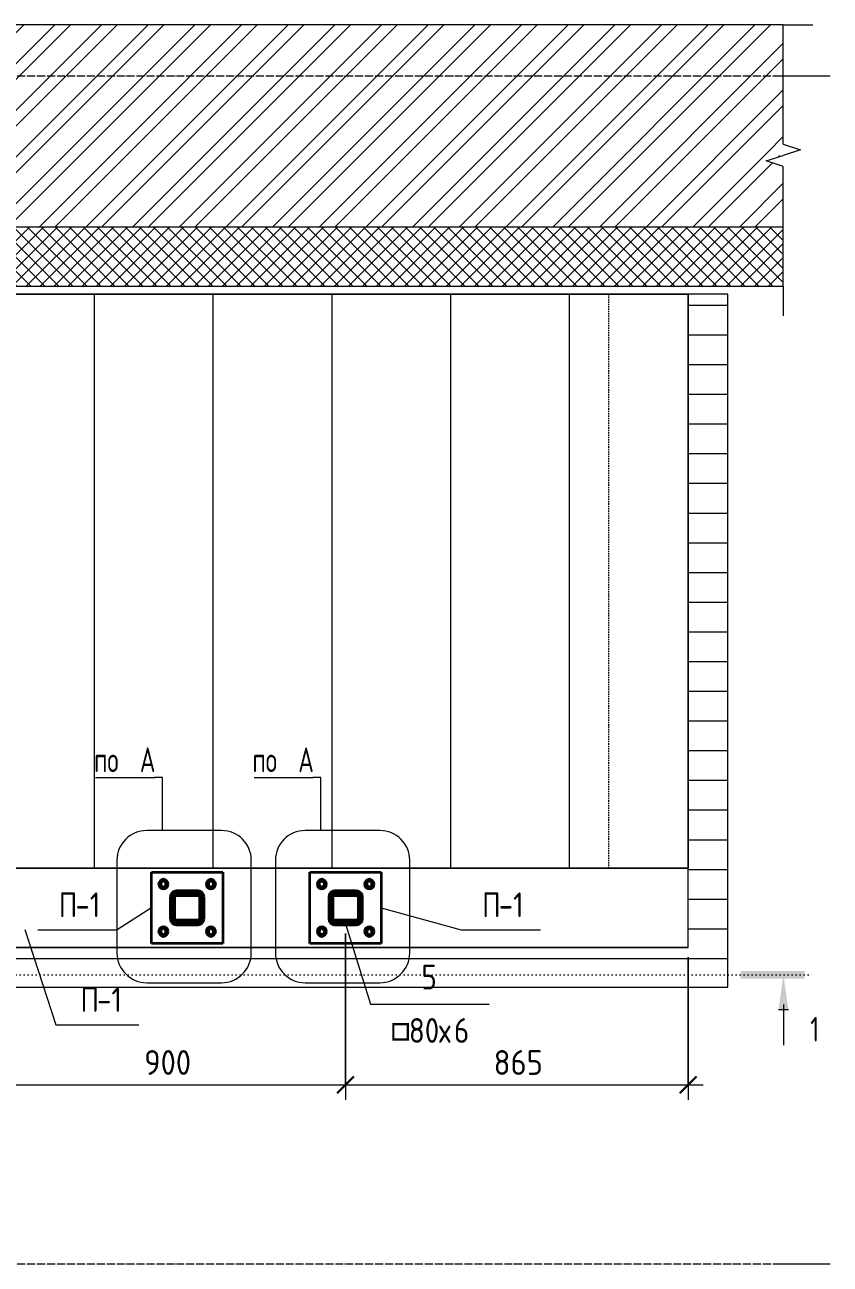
# Model space of a CAD drawing. Header units: millimetres. Extents: x 38797 to 82950, y -34477 to 2697.
# Drawn here: x 42965 to 44999, y -34065 to -30935 of the extents above; entities that cross this region are included whole.
import ezdxf

# ---------------------------------------------------------------- set-up
doc = ezdxf.new("R2010")
doc.units = ezdxf.units.MM
for name, pattern in [('01 Штриховая _4 мм_', [6, 3.5, -2.5]), ('02 Штрихпунктирная _20 мм_', [25, 20, -2.5, 0, -2.5]), ('04 Пунктир 10мм', [10, 0, -10])]:
    doc.linetypes.add(name, pattern=pattern)
for name, color, linetype, lineweight in [('AA_Dim', 7, 'Continuous', 9), ('AA_Dim-25', 7, 'Continuous', 9), ('AA_Oformlenie', 7, 'Continuous', 9), ('AA_Razrez', 7, 'Continuous', 9), ('AA_Vinoska', 7, 'Continuous', 9), ('AF_Balki', 7, 'Continuous', 20), ('AF_Element', 7, 'Continuous', 20), ('AF_Element_Опалубка', 253, 'Continuous', 20), ('AF_Perekritie', 7, 'Continuous', 20), ('AF_Perekritie_Опалубка', 253, 'Continuous', 20), ('AF_Pokritie', 7, 'Continuous', 9), ('AF_Stena', 7, 'Continuous', 60), ('AF_Stena_Опалубка', 253, 'Continuous', 20), ('Gen_Fragment', 7, 'Continuous', 9), ('KR_Colonna_KG', 7, 'Continuous', 20), ('KR_Detal', 7, 'Continuous', 20), ('KR_Fundament', 7, 'Continuous', 20), ('Оси', 7, 'Continuous', 9)]:
    doc.layers.add(name, color=color, linetype=linetype, lineweight=lineweight)
doc.styles.add('ISOCPEUR', font='isocpeur.TTF', dxfattribs={"width": 0.9, "height": 62.5})
doc.styles.add('ISOCPEUR_1', font='isocpeur.TTF', dxfattribs={"width": 0.7, "height": 62.5})
doc.styles.add('ISOCPEUR_3', font='isocpeur.TTF', dxfattribs={"width": 0.85, "height": 62.5})
doc.styles.add('ISOCPEUR_4', font='isocpeur.TTF', dxfattribs={"width": 0.85, "height": 62.5})
doc.dimstyles.new('01_Точн_3_знака__непрозр_', dxfattribs={"dimscale": 304.8, "dimtxt": 62.672186, "dimasz": 0.139436, "dimexe": 0.123031, "dimexo": 0.082021, "dimgap": 0.020505, "dimtad": 1, "dimdec": 3, "dimrnd": 0.001, "dimdsep": 46, "dimtxsty": 'ISOCPEUR', "dimblk1": 'OBLIQUE', "dimblk2": 'OBLIQUE', "dimsah": 1, "dimcen": 0.09, "dimdle": 0.123031, "dimazin": 0, "dimtfac": 1, "dimtdec": 4, "dimtix": 1, "dimtmove": 0, "dimatfit": 3, "dimfxl": 1, "dimtvp": 1, "dimtfill": 1, "dimtolj": 1, "dimtzin": 0, "dimlwd": 18, "dimlwe": 18, "dimarcsym": 2})
pattern_1 = [(0, (0, -65017.99), (0, 75), [])]

# ---------------------------------------------------------------- blocks, each defined once
blk = doc.blocks.new('Лестница - Лестница-3665204-ВК_КМ')
at = {"layer": 'AF_Perekritie'}
for p, q in [((42540.1, -31615), (42840.1, -31615)), ((42540.1, -31615), (42540.1, -33065)), ((44040, -31615), (42840.1, -31615)), ((42840.1, -31615), (42840.1, -33065)), ((43140.1, -31615), (43140.1, -33065)), ((43440.1, -31615), (43440.1, -33065)), ((43740.1, -31615), (43740.1, -33065)), ((44040.1, -31615), (44340.1, -31615)), ((44040.1, -31615), (44040.1, -33065)), ((44340.1, -31615), (44640.1, -31615)), ((44340.1, -33065), (44340.1, -31615)), ((44640.1, -31615), (44640.1, -33065)), ((42840.1, -33065), (42540.1, -33065)), ((42840.1, -33065), (44040, -33065)), ((44340.1, -33065), (44040.1, -33065)), ((44640.1, -33065), (44340.1, -33065))]:
    blk.add_line(p, q, dxfattribs=at)
blk = doc.blocks.new('Песок ср крупн - Песок ср крупн-3745068-ВК_КМ')
at = {"layer": 'AF_Element', "lineweight": 9}
for p, q in [((42840.1, -31615), (44440.1, -31615)), ((42840.1, -33065), (42840.1, -31615)), ((44440.1, -33065), (42840.1, -33065))]:
    blk.add_line(p, q, dxfattribs=at)
blk = doc.blocks.new('243_Профиль гнутый сварной квадратный _НесКол_2ур_ - 80х6-3867430-ВК_КМ')
at = {"layer": 'KR_Colonna_KG', "lineweight": 60}
for p, q in [((28, 40), (-28, 40)), ((-28, 34), (28, 34)), ((-40, 28), (-40, -28)), ((-34, -28), (-34, 28)), ((34, 28), (34, -28)), ((40, -28), (40, 28)), ((28, -34), (-28, -34)), ((-28, -40), (28, -40))]:
    blk.add_line(p, q, dxfattribs=at)
for centre, radius, start, end in [((-28, 28), 12, 90, 180), ((-28, 28), 6, 90, 180), ((28, 28), 12, 360, 90), ((28, 28), 6, 360, 90), ((-28, -28), 12, 180, 270), ((-28, -28), 6, 180, 270), ((28, -28), 12, 270, 0), ((28, -28), 6, 270, 360)]:
    blk.add_arc(centre, radius, start, end, dxfattribs=at)
blk = doc.blocks.new('354_Прокат Лист _НесКаркас_РабПлоск_ - 354_Прокат Лист _НесКаркас_РабПлоск_-3866505-ВК_КМ')
at = {"layer": 'AF_Balki', "lineweight": 35}
for p, q in [((-40, -90), (-40, 90)), ((-40, 90), (140, 90)), ((140, 90), (140, -90)), ((140, -90), (-40, -90))]:
    blk.add_line(p, q, dxfattribs=at)
blk = doc.blocks.new('354_Анкер клиновой _СоедНесК_РабПлоск_ - M12x120_20-3803632-ВК_КМ')
at = {"layer": 'KR_Detal', "lineweight": 35}
for start, end in [(120, 180), (180, 240), (90, 120), (60, 90), (0, 60), (300, 0), (240, 270), (270, 300)]:
    blk.add_arc((0, 0), 9, start, end, dxfattribs=at)
for points in [[(-9, 5.2), (-8.3, 5.6), (-6.8, 6.5), (-5.3, 7.3), (-4.5, 7.8)], [(-9, 0), (-9, 0.9), (-9, 2.7), (-9, 4.4), (-9, 5.2)], [(-9, -5.2), (-9, -4.4), (-9, -2.7), (-9, -0.9), (-9, 0)], [(-4.5, 7.8), (-3.7, 8.2), (-2.2, 9.1), (-0.7, 10), (0, 10.4)], [(0, 10.4), (0.7, 10), (2.2, 9.1), (3.7, 8.2), (4.5, 7.8)], [(4.5, 7.8), (5.3, 7.3), (6.8, 6.5), (8.3, 5.6), (9, 5.2)], [(9, 5.2), (9, 4.4), (9, 2.7), (9, 0.9), (9, 0)], [(9, 0), (9, -0.9), (9, -2.7), (9, -4.4), (9, -5.2)], [(-4.5, -7.8), (-5.3, -7.3), (-6.8, -6.5), (-8.3, -5.6), (-9, -5.2)], [(0, -10.4), (-0.7, -10), (-2.2, -9.1), (-3.7, -8.2), (-4.5, -7.8)], [(4.5, -7.8), (3.7, -8.2), (2.2, -9.1), (0.7, -10), (0, -10.4)], [(9, -5.2), (8.3, -5.6), (6.8, -6.5), (5.3, -7.3), (4.5, -7.8)]]:
    blk.add_open_spline(points, degree=3, dxfattribs=at)
blk = doc.blocks.new('243_Профиль гнутый сварной квадратный _НесКол_2ур_ - 80х6-3869384-ВК_КМ')
at = {"layer": 'KR_Colonna_KG', "lineweight": 60}
for p, q in [((28, 40), (-28, 40)), ((-28, 34), (28, 34)), ((-40, 28), (-40, -28)), ((-34, -28), (-34, 28)), ((34, 28), (34, -28)), ((40, -28), (40, 28)), ((28, -34), (-28, -34)), ((-28, -40), (28, -40))]:
    blk.add_line(p, q, dxfattribs=at)
for centre, radius, start, end in [((-28, 28), 12, 90, 180), ((-28, 28), 6, 90, 180), ((28, 28), 12, 360, 90), ((28, 28), 6, 360, 90), ((-28, -28), 12, 180, 270), ((-28, -28), 6, 180, 270), ((28, -28), 12, 270, 0), ((28, -28), 6, 270, 360)]:
    blk.add_arc(centre, radius, start, end, dxfattribs=at)
blk = doc.blocks.new('354_Шайба_ГОСТ 11371-78_СоедНесК_РабПлоск_ - Шайба_ГОСТ 11371-78-V1-ВК_КМ')
at = {"layer": 'KR_Detal', "lineweight": 35}
for start, end in [(360, 180), (180, 360)]:
    blk.add_arc((0, 0), 12, start, end, dxfattribs=at)
at = {"layer": 'KR_Detal', "linetype": '01 Штриховая _4 мм_', "lineweight": 35}
for start, end in [(0, 180), (180, 0)]:
    blk.add_arc((0, 0), 6.5, start, end, dxfattribs=at)
blk = doc.blocks.new('011_ЛинияОбрыва _ЭлУзла_Линия_ - Тип 1-3803211-ВК_КМ')
at = {"layer": 'AA_Oformlenie'}
for p, q in [((0, 0), (302.5, 0)), ((358.2, 0), (660, 0))]:
    blk.add_line(p, q, dxfattribs=at)
blk = doc.blocks.new('011_ЛинияОбрыва _ЭлУзла_Линия_ - Тип 1-3803213-ВК_КМ')
at = {"layer": 'AA_Oformlenie'}
blk.add_line((0, 0), (3692.5, 0), dxfattribs=at)
blk = doc.blocks.new('DIMBLOCK5-ВК_КМ')
at = {"layer": 'AA_Dim-25', "lineweight": 18}
for p, q in [((42875.1, -33230), (42875.1, -33649.5)), ((42875.1, -33612), (42875.1, -33230)), ((43775.1, -33230), (43775.1, -33649.5)), ((43775.1, -33612), (43775.1, -33230)), ((42875.1, -33612), (43775.1, -33612))]:
    blk.add_line(p, q, dxfattribs=at)
at = {"layer": 'AA_Dim-25', "lineweight": 30}
for p, q in [((42875.1, -33612), (42853.8, -33633.2)), ((42875.1, -33612), (42896.3, -33590.7)), ((43775.1, -33612), (43753.8, -33633.2)), ((43775.1, -33612), (43796.3, -33590.7))]:
    blk.add_line(p, q, dxfattribs=at)
at = {"layer": 'AA_Dim-25', "color": 0, "lineweight": 18, "insert": (43266.5, -33524.3), "char_height": 62.5, "width": 140.48, "attachment_point": 1, "line_spacing_factor": 1.135194, "style": 'ISOCPEUR', "bg_fill": 3, "box_fill_scale": 1.25, "bg_fill_color": 256, "bg_fill_true_color": 13158600, "bg_fill_transparency": 0}
blk.add_mtext('900', dxfattribs=at)
blk = doc.blocks.new('_Oblique')
at = {"color": 0, "linetype": 'ByBlock', "lineweight": -2}
blk.add_line((-0.5, -0.5), (0.5, 0.5), dxfattribs=at)
blk = doc.blocks.new('DIMBLOCK6-ВК_КМ')
at = {"layer": 'AA_Dim-25', "lineweight": 18}
for p, q in [((43775.1, -33230), (43775.1, -33649.5)), ((43775.1, -33612), (43775.1, -33230)), ((44640.1, -33290), (44640.1, -33649.5)), ((44640.1, -33612), (44640.1, -33290)), ((43775.1, -33612), (44677.6, -33612))]:
    blk.add_line(p, q, dxfattribs=at)
at = {"layer": 'AA_Dim-25', "lineweight": 30}
for p, q in [((43775.1, -33612), (43753.8, -33633.2)), ((43775.1, -33612), (43796.3, -33590.7)), ((44640.1, -33612), (44618.8, -33633.2)), ((44640.1, -33612), (44661.3, -33590.7))]:
    blk.add_line(p, q, dxfattribs=at)
at = {"layer": 'AA_Dim-25', "color": 0, "lineweight": 18, "insert": (44149, -33524.3), "char_height": 62.5, "width": 140.48, "attachment_point": 1, "line_spacing_factor": 1.135194, "style": 'ISOCPEUR', "bg_fill": 3, "box_fill_scale": 1.25, "bg_fill_color": 256, "bg_fill_true_color": 13158600, "bg_fill_transparency": 0}
blk.add_mtext('865', dxfattribs=at)
blk = doc.blocks.new('Разрез - Номер узла_ сзади-394133-ВК_КМ')
at = {"layer": 'AA_Razrez'}
for points in [[(7.33, 0.4), (7.33, -0.39), (0.87, -0.39), (0.87, 0.4)], [(3.5, -3.53), (2.5, -3.53), (3, 0)]]:
    blk.add_hatch(color=256, dxfattribs=at).paths.add_polyline_path(points)
for p, q in [((2.5, -3.53), (3.5, -3.53)), ((3, -3), (3, -7.1))]:
    blk.add_line(p, q, dxfattribs=at)
blk = doc.blocks.new('043_М_КолонныКМ - Позиция_Наименование_дп14-3846640-ВК_КМ')
at = {"layer": 'AA_Vinoska'}
blk.add_line((-6, 0), (6, 0), dxfattribs=at)
blk = doc.blocks.new('043_М_Балки_Полка - Позиция_дп8-3841357-ВК_КМ')
at = {"layer": 'AA_Vinoska'}
blk.add_line((-4, 0), (4, 0), dxfattribs=at)
blk = doc.blocks.new('Вид узла - Номер узла 6мм-393529-ВК_КМ')
at = {"layer": 'Gen_Fragment'}
blk.add_line((-2.95, 0), (3.05, 0), dxfattribs=at)

msp = doc.modelspace()

# ---------------------------------------------------------------- hatches: boundary and pattern name
at = {"layer": 'AF_Pokritie'}
h = msp.add_hatch(dxfattribs=at)
h.set_pattern_fill('FP_1', color=256, style=0, pattern_type=2)
h.set_pattern_definition(pattern_1)
h.paths.add_polyline_path([(40975.0616, -33365), (44740.0616, -33365), (44740.0616, -31615), (44640.0616, -31615), (44640.0616, -33265), (41075.0616, -33265), (41075.0616, -31615), (40975.0616, -31615), (40975.0616, -33333.1834)])
h = msp.add_hatch(dxfattribs=at)
h.set_pattern_fill('FP_1', color=256, style=0, pattern_type=2)
h.set_pattern_definition(pattern_1)
h.paths.add_polyline_path([(40975.0616, -33365), (44740.0616, -33365), (44740.0616, -31615), (44640.0616, -31615), (44640.0616, -33265), (41075.0616, -33265), (41075.0616, -31615), (40975.0616, -31615), (40975.0616, -33333.1834)])
at = {"layer": 'AF_Stena', "lineweight": 9}
h = msp.add_hatch(dxfattribs=at)
h.set_pattern_fill('FP_2', color=256, style=0, pattern_type=2)
h.set_pattern_definition([(45, (0, -65017.99), (-58.93311, 58.93311), []), (45, (39.29, -65017.99), (-58.93311, 58.93311), [])])
h.paths.add_polyline_path([(39199.8389, -31445), (44880.0616, -31445), (44880.0616, -31292.5), (44836.7603, -31278.75), (44880.0616, -31265), (44860.4353, -31265), (44860.4353, -31236.8457), (44880.0616, -31236.8457), (44880.0616, -30935), (41187.5616, -30935), (41173.8116, -30978.3013), (41160.0616, -30935), (41160.0616, -30954.6264), (41131.9073, -30954.6264), (41131.9073, -30935), (39156.5376, -30935), (39156.5376, -31237.5), (39199.8389, -31251.25), (39156.5376, -31265), (39176.164, -31265), (39176.164, -31293.1543), (39156.5376, -31293.1543), (39156.5376, -31445), (39176.164, -31445)])
h = msp.add_hatch(dxfattribs=at)
h.set_pattern_fill('FP_3', color=256, style=0, pattern_type=2)
h.set_pattern_definition([(45, (0, -65017.993), (-17.67767, 17.67767), []), (135, (0, -65017.993), (-17.67767, -17.67767), [])])
h.paths.add_polyline_path([(39156.5376, -31595), (44880.0616, -31595), (44880.0616, -31445), (39156.5376, -31445)])

# ---------------------------------------------------------------- linework, layer by layer
at = {"layer": 'AA_Vinoska'}
for p, q in [((44880.0616, -30935), (44955.0616, -30935)), ((44880.0616, -31236.8457), (44923.3867, -31250.9228)), ((44836.7603, -31278.75), (44880.0616, -31265)), ((44923.3867, -31250.9228), (44880.0616, -31265)), ((44880.0616, -31292.5), (44836.7603, -31278.75)), ((44880.0616, -31595), (44880.0616, -31670))]:
    msp.add_line(p, q, dxfattribs=at)
at = {"layer": 'AF_Pokritie'}
for p, q in [((44740.0616, -31615), (40975.0616, -31615)), ((44740.0616, -33365), (44740.0616, -31615)), ((40975.0616, -33365), (44740.0616, -33365))]:
    msp.add_line(p, q, dxfattribs=at)
at = {"layer": 'AF_Stena', "linetype": '01 Штриховая _4 мм_', "lineweight": 9}
msp.add_line((44440.0616, -33065), (44440.0616, -31615), dxfattribs=at)
at = {"layer": 'AF_Stena_Опалубка', "lineweight": 9}
for p, q in [((44880.0616, -30935), (41187.5616, -30935)), ((39156.5376, -31595), (44880.0616, -31595)), ((44440.0616, -31615), (44640.0616, -31615)), ((44640.0616, -33065), (44640.0616, -31615)), ((41275.0616, -33065), (44640.0616, -33065)), ((44640.0616, -33265), (44640.0616, -33065)), ((44640.0616, -33265), (41275.0616, -33265))]:
    msp.add_line(p, q, dxfattribs=at)
at = {"layer": 'AF_Stena_Опалубка'}
msp.add_line((39156.5376, -31445), (44880.0616, -31445), dxfattribs=at)
at = {"layer": 'Gen_Fragment'}
for p, q in [((43312.4372, -32836.2309), (43292.744, -32836.2309)), ((43312.4372, -32969.7884), (43312.4372, -32836.2309)), ((43712.4372, -32836.2309), (43692.744, -32836.2309)), ((43712.4372, -32969.7884), (43712.4372, -32836.2309)), ((43461.9359, -32969.7884), (43272.8737, -32969.7884)), ((43861.9359, -32969.7884), (43672.8737, -32969.7884))]:
    msp.add_line(p, q, dxfattribs=at)
for centre, start, end in [((43272.8737, -33044.7884), 90, 180), ((43461.9359, -33044.7884), 0, 90), ((43672.8737, -33044.7884), 90, 180), ((43861.9359, -33044.7884), 0, 90)]:
    msp.add_arc(centre, 75, start, end, dxfattribs=at)
at = {"layer": 'KR_Fundament'}
for p, q in [((44640.0616, -31615), (41075.0616, -31615)), ((44640.0616, -33265), (44640.0616, -31615)), ((41075.0616, -33265), (44640.0616, -33265))]:
    msp.add_line(p, q, dxfattribs=at)
at = {"layer": 'Оси', "linetype": '02 Штрихпунктирная _20 мм_'}
for p, q in [((44873.7779, -31065), (39126.3624, -31065)), ((44873.7779, -34065), (39126.3624, -34065))]:
    msp.add_line(p, q, dxfattribs=at)
at = {"layer": 'Оси'}
for p, q in [((44998.7779, -31065), (44873.7779, -31065)), ((44998.7779, -34065), (44873.7779, -34065))]:
    msp.add_line(p, q, dxfattribs=at)

# ---------------------------------------------------------------- block references
at = {"layer": 'AA_Oformlenie'}
for name, p, rotation in [('011_ЛинияОбрыва _ЭлУзла_Линия_ - Тип 1-3803213-ВК_КМ', (44880.0616, -30935), 180), ('011_ЛинияОбрыва _ЭлУзла_Линия_ - Тип 1-3803211-ВК_КМ', (44880.0616, -31595), 90)]:
    msp.add_blockref(name, p, dxfattribs=dict(at, rotation=rotation))
at = {"layer": 'AA_Razrez', "extrusion": (0, 0, -1), "xscale": 24.99999999999999, "yscale": 24.99999999999999, "zscale": 24.99999999999999}
msp.add_blockref('Разрез - Номер узла_ сзади-394133-ВК_КМ', (-44955.7616, -33334.46), dxfattribs=at)
at = {"layer": 'AF_Balki', "lineweight": 35}
for p in [(43325.0616, -33165), (43725.0616, -33165)]:
    msp.add_blockref('354_Прокат Лист _НесКаркас_РабПлоск_ - 354_Прокат Лист _НесКаркас_РабПлоск_-3866505-ВК_КМ', p, dxfattribs=at)
at = {"layer": 'AF_Element_Опалубка', "lineweight": 9}
msp.add_blockref('Песок ср крупн - Песок ср крупн-3745068-ВК_КМ', (0, 0), dxfattribs=at)
at = {"layer": 'AF_Perekritie_Опалубка'}
msp.add_blockref('Лестница - Лестница-3665204-ВК_КМ', (0, 0), dxfattribs=at)
at = {"layer": 'Gen_Fragment', "xscale": 24.99999999999999, "yscale": 24.99999999999999, "zscale": 24.99999999999999}
for p in [(43217.744, -32836.2309), (43617.744, -32836.2309)]:
    msp.add_blockref('Вид узла - Номер узла 6мм-393529-ВК_КМ', p, dxfattribs=at)
at = {"layer": 'KR_Colonna_KG', "lineweight": 60}
for name, p in [('243_Профиль гнутый сварной квадратный _НесКол_2ур_ - 80х6-3869384-ВК_КМ', (43375.0616, -33165)), ('243_Профиль гнутый сварной квадратный _НесКол_2ур_ - 80х6-3867430-ВК_КМ', (43775.0616, -33165))]:
    msp.add_blockref(name, p, dxfattribs=at)
at = {"layer": 'KR_Detal', "linetype": '01 Штриховая _4 мм_', "lineweight": 35}
for p in [(43315.0616, -33105), (43435.0616, -33105), (43715.0616, -33105), (43835.0616, -33105), (43315.0616, -33225), (43435.0616, -33225), (43715.0616, -33225), (43835.0616, -33225)]:
    msp.add_blockref('354_Шайба_ГОСТ 11371-78_СоедНесК_РабПлоск_ - Шайба_ГОСТ 11371-78-V1-ВК_КМ', p, dxfattribs=at)
at = {"layer": 'KR_Detal', "lineweight": 35}
for p in [(43315.0616, -33105), (43435.0616, -33105), (43715.0616, -33105), (43835.0616, -33105), (43315.0616, -33225), (43435.0616, -33225), (43715.0616, -33225), (43835.0616, -33225)]:
    msp.add_blockref('354_Анкер клиновой _СоедНесК_РабПлоск_ - M12x120_20-3803632-ВК_КМ', p, dxfattribs=at)

# ---------------------------------------------------------------- texts
at = {"layer": 'AA_Razrez', "insert": (44948.7472, -33440.2585), "char_height": 62.5, "width": 26.656109, "attachment_point": 1, "style": 'ISOCPEUR_1'}
msp.add_mtext('\\fISOCPEUR|b0|i0|c204|p34|;\\W.7;1', dxfattribs=at)
at = {"layer": 'AA_Vinoska', "char_height": 62.5, "attachment_point": 1, "style": 'ISOCPEUR_3'}
for s, insert, width in [('\\fISOCPEUR|b0|i0|c204|p34|;\\W.85;П', (43050.7734, -33126.0407), 51.107578), ('-1', (43092.9414, -33126.0407), 78.364953), ('\\fISOCPEUR|b0|i0|c204|p34|;\\W.85;П', (44119.7774, -33126.0407), 51.107578), ('-1', (44161.9454, -33126.0407), 78.364953)]:
    msp.add_mtext(s, dxfattribs=dict(at, insert=insert, width=width))
at = {"layer": 'Gen_Fragment', "char_height": 62.5, "attachment_point": 1, "style": 'ISOCPEUR_1'}
for s, insert, width in [('\\fISOCPEUR|b0|i0|c204|p34|;\\W.7; ', (43202.3082, -32759.8793), 32.267922), ('\\fISOCPEUR|b0|i0|c204|p34|;\\W.7; ', (43228.9319, -32759.8793), 32.267922), ('\\fISOCPEUR|b0|i0|c204|p34|;\\W.7;А', (43255.5556, -32759.8793), 47.700406), ('\\fISOCPEUR|b0|i0|c204|p34|;\\W.7; ', (43602.3082, -32759.8793), 32.267922), ('\\fISOCPEUR|b0|i0|c204|p34|;\\W.7; ', (43628.9319, -32759.8793), 32.267922), ('\\fISOCPEUR|b0|i0|c204|p34|;\\W.7;А', (43655.5556, -32759.8793), 47.700406), ('по', (43139.8004, -32759.8793), 75.759469), ('по', (43539.8004, -32759.8793), 75.759469)]:
    msp.add_mtext(s, dxfattribs=dict(at, insert=insert, width=width))

# ---------------------------------------------------------------- next in the draw order: dimensions: what is measured, and where the dimension line sits
at = {"layer": 'AA_Dim', "lineweight": 18}
dim = msp.add_linear_dim(base=(43775.0616, -33611.9634), p1=(42875.0616, -33205), p2=(43775.0616, -33205), dimstyle='01_Точн_3_знака__непрозр_', override={"dimpost": '<>', "dimfxl": 900}, dxfattribs=at)
dim.commit()
dim.dimension.update_dxf_attribs({"geometry": 'DIMBLOCK5-ВК_КМ', "text_midpoint": (43325.0616, -33574.4634)})

# ---------------------------------------------------------------- next in the draw order: linework, layer by layer
at = {"layer": 'AA_Vinoska'}
for p, q in [((43285.0616, -33165), (43198.3208, -33220.8787)), ((42965.0616, -33220), (43043.7249, -33460.0917)), ((43043.7249, -33460.0917), (43052.9479, -33460.0917))]:
    msp.add_line(p, q, dxfattribs=at)
at = {"layer": 'Gen_Fragment'}
for p, q in [((43197.8737, -33044.7884), (43197.8737, -33279.0588)), ((43536.9359, -33279.0588), (43536.9359, -33044.7884)), ((43597.8737, -33044.7884), (43597.8737, -33279.0588)), ((43272.8737, -33354.0588), (43461.9359, -33354.0588))]:
    msp.add_line(p, q, dxfattribs=at)
for centre, start, end in [((43272.8737, -33279.0588), 180, 270), ((43461.9359, -33279.0588), 270, 0), ((43672.8737, -33279.0588), 180, 270)]:
    msp.add_arc(centre, 75, start, end, dxfattribs=at)

# ---------------------------------------------------------------- next in the draw order: block references
at = {"layer": 'AA_Vinoska', "xscale": 24.99999999999999, "yscale": 24.99999999999999, "zscale": 24.99999999999999}
for p in [(43098.3208, -33220.8787), (43152.9479, -33460.0917)]:
    msp.add_blockref('043_М_Балки_Полка - Позиция_дп8-3841357-ВК_КМ', p, dxfattribs=at)

# ---------------------------------------------------------------- next in the draw order: texts
at = {"layer": 'AA_Vinoska', "char_height": 62.5, "attachment_point": 1, "style": 'ISOCPEUR_3'}
for s, insert, width in [('\\fISOCPEUR|b0|i0|c204|p34|;\\W.85;П', (43105.4005, -33365.2537), 51.107578), ('-1', (43147.5685, -33365.2537), 78.364953)]:
    msp.add_mtext(s, dxfattribs=dict(at, insert=insert, width=width))

# ---------------------------------------------------------------- next in the draw order: dimensions: what is measured, and where the dimension line sits
at = {"layer": 'AA_Dim', "lineweight": 18}
dim = msp.add_linear_dim(base=(44640.0616, -33611.9634), p1=(43775.0616, -33205), p2=(44640.0616, -33265), dimstyle='01_Точн_3_знака__непрозр_', override={"dimpost": '<>', "dimfxl": 867.078428}, dxfattribs=at)
dim.commit()
dim.dimension.update_dxf_attribs({"geometry": 'DIMBLOCK6-ВК_КМ', "text_midpoint": (44207.5616, -33574.4634)})

# ---------------------------------------------------------------- next in the draw order: linework, layer by layer
at = {"layer": 'AA_Razrez', "linetype": '04 Пунктир 10мм'}
msp.add_line((40196.2468, -33334.46), (44955.7616, -33334.46), dxfattribs=at)
at = {"layer": 'AA_Vinoska'}
for p, q in [((43865.0616, -33165), (44067.3248, -33220.8787)), ((43775.0616, -33205), (43837.7007, -33408.6957))]:
    msp.add_line(p, q, dxfattribs=at)
at = {"layer": 'Gen_Fragment'}
for p, q in [((43936.9359, -33279.0588), (43936.9359, -33044.7884)), ((43672.8737, -33354.0588), (43861.9359, -33354.0588))]:
    msp.add_line(p, q, dxfattribs=at)
msp.add_arc((43861.9359, -33279.0588), 75, 270, 0, dxfattribs=at)

# ---------------------------------------------------------------- next in the draw order: block references
at = {"layer": 'AA_Vinoska', "xscale": 24.99999999999999, "yscale": 24.99999999999999, "zscale": 24.99999999999999}
for name, p in [('043_М_Балки_Полка - Позиция_дп8-3841357-ВК_КМ', (44167.3248, -33220.8787)), ('043_М_КолонныКМ - Позиция_Наименование_дп14-3846640-ВК_КМ', (43987.7007, -33408.6957))]:
    msp.add_blockref(name, p, dxfattribs=at)

# ---------------------------------------------------------------- next in the draw order: texts
at = {"layer": 'AA_Vinoska', "char_height": 62.5, "attachment_point": 1}
for s, insert, width, style in [('\\fISOCPEUR|b0|i0|c204|p34|;\\W.85;5', (43966.7577, -33308.7289), 45.99682, 'ISOCPEUR_3'), ('\\fISOCPEUR|b0|i0|c130|p34|;\\W.85;□', (43887.1768, -33443.47), 57.921922, 'ISOCPEUR_4'), ('80', (43934.9672, -33443.47), 91.993641, 'ISOCPEUR_3'), ('\\fISOCPEUR|b0|i0|c204|p34|;\\W.85;6', (44048.8207, -33443.47), 45.99682, 'ISOCPEUR_3'), ('\\fISOCPEUR|b0|i0|c204|p34|;\\W.85;х', (44010.8695, -33443.47), 45.99682, 'ISOCPEUR_3')]:
    msp.add_mtext(s, dxfattribs=dict(at, insert=insert, width=width, style=style))

doc.saveas('drawing.dxf')
